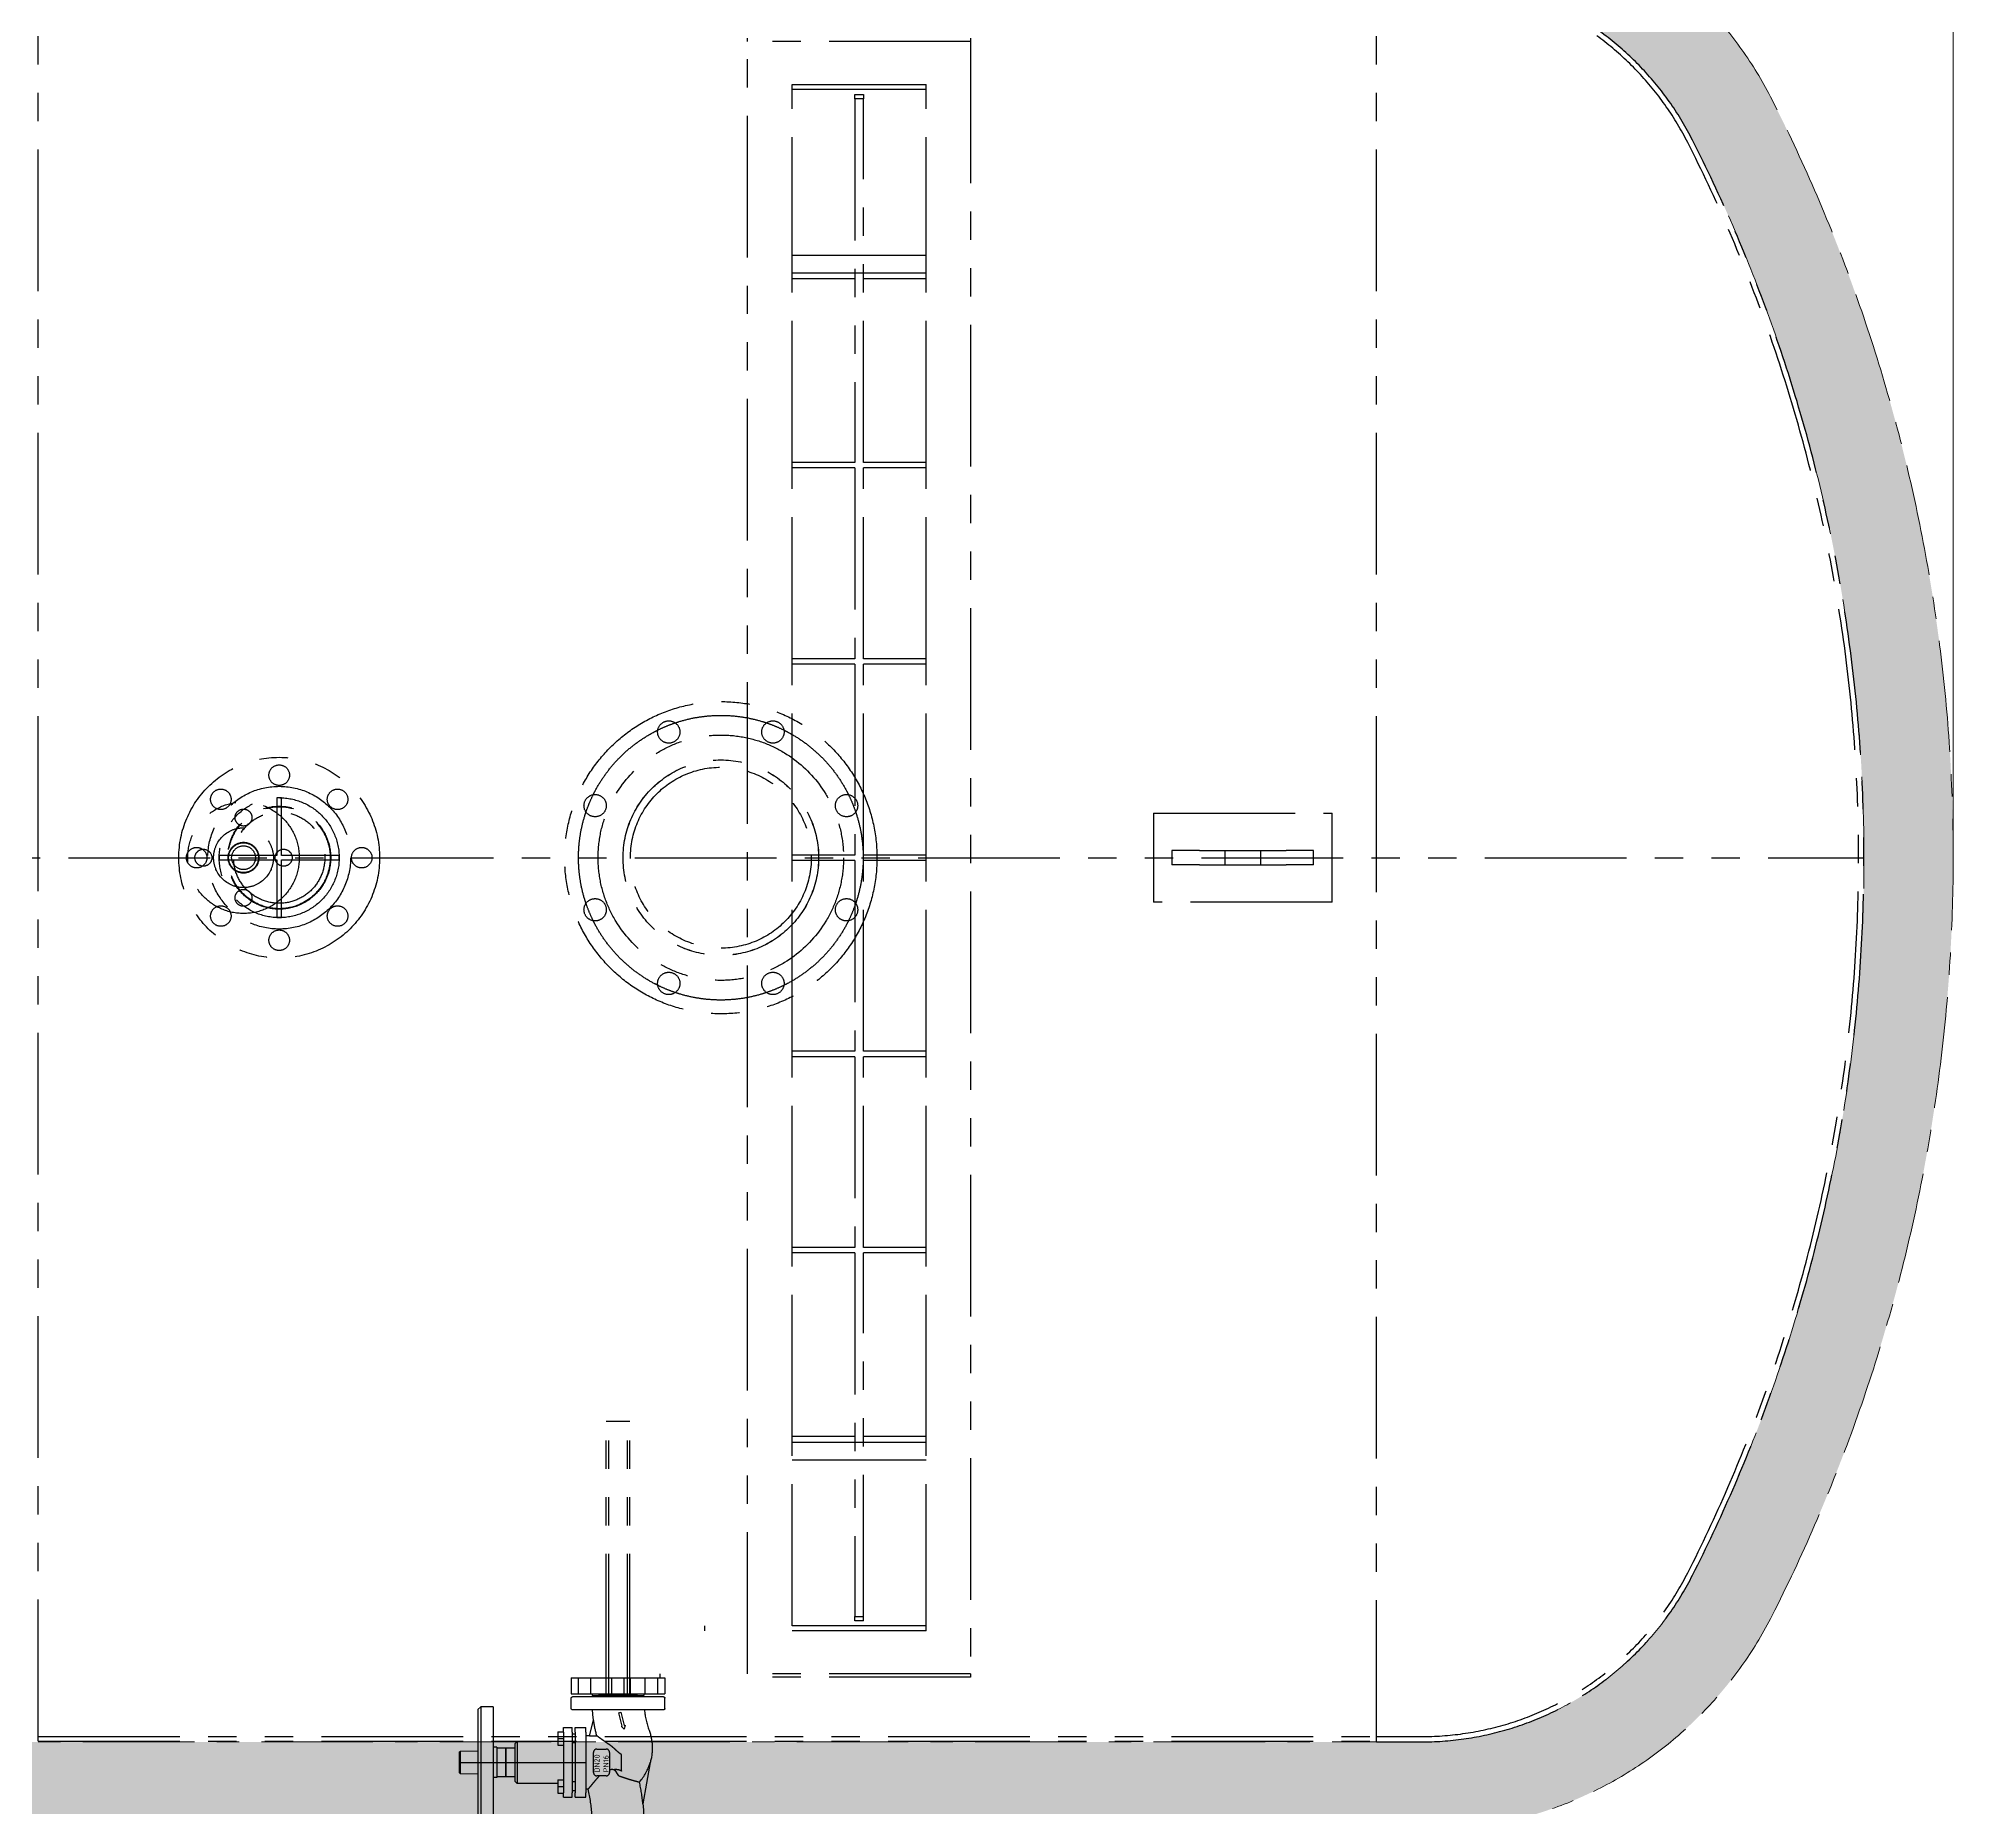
# Model space of a CAD drawing. Header units: millimetres. Extents: x -46397 to 283259, y -8690 to 23983.
# Drawn here: x -18195 to -16048, y 14402 to 16385 of the extents above; entities that cross this region are included whole.
import ezdxf

# ---------------------------------------------------------------- set-up
doc = ezdxf.new("R2010")
doc.units = ezdxf.units.MM
doc.linetypes.add('CENTER', pattern=[2, 1.25, -0.25, 0.25, -0.25])
doc.linetypes.add('PHANTOM', pattern=[63.50000000000001, 31.75, -6.35, 6.35, -6.35, 6.35, -6.35])
doc.layers.get('Defpoints').update_dxf_attribs({"lineweight": 0})
doc.layers.add('DUONGTAM', color=1, linetype='CENTER', lineweight=0)
doc.layers.add('PHANTOM 2', color=8, linetype='Continuous', lineweight=0)
doc.styles.add('GHI CHÚ 1', font='isocp_IV25.ttf', dxfattribs={"width": 0.8})
doc.styles.get("Standard").update_dxf_attribs({"font": 'isocp.shx', "width": 0.8})
doc.dimstyles.new('1-30SCALE', dxfattribs={"dimtxt": 75, "dimasz": 75, "dimexe": 37.5, "dimexo": 30, "dimgap": 30, "dimtad": 1, "dimtoh": 1, "dimdec": 0, "dimdsep": 46, "dimtxsty": 'GHI CHÚ 1', "dimcen": 0.09, "dimclrd": 256, "dimclre": 256, "dimclrt": 2, "dimadec": 0, "dimazin": 0, "dimtfac": 1, "dimtdec": 0, "dimtofl": 0, "dimtmove": 0, "dimatfit": 3, "dimfxl": 1, "dimlwd": 0, "dimlwe": 0, "dimarcsym": 0})

# ---------------------------------------------------------------- blocks, each defined once
blk = doc.blocks.new('BO-2')
at = {"color": 251, "linetype": 'PHANTOM', "ltscale": 5}
for p, q in [((1502.333484612162, -2.335036126484738), (1502.333484612162, 987.6649638732315)), ((3002.333484721807, -2.335036126222803), (3002.333484721807, 988.6649638731292)), ((2297.333484611871, 912.3057013843113), (2297.333484611871, 916.0012195156573)), ((2547.333484611867, 912.3057013843331), (2297.333484611867, 912.3057013843331)), ((2297.333484611867, -916.9757736374254), (2297.333484611867, 912.3057013843331)), ((2547.333484611871, 916.0012195156573), (2547.333484611871, 912.3057013843113)), ((2547.333484611867, 912.3057013843331), (2547.333484611867, -916.9757736374254)), ((2347.333484611874, 858.494215238044), (2347.333484611874, 864.1955601256536)), ((2347.333484500283, 864.1955601256464), (2497.333484611881, 864.1955601256536)), ((2497.333484611874, 858.494215238044), (2497.333484611874, 864.1955601256536)), ((2497.333484723466, 858.494215238044), (2347.333484611867, 858.494215238044)), ((2347.333484611874, 646.3506642324332), (2347.333484611874, 858.4942152380513)), ((2417.33348466767, 852.9581978211259), (2427.33348466767, 852.9581978211259)), ((2417.33348466767, 848.0717448635965), (2417.33348466767, 852.9581978212204)), ((2427.333484667666, 848.0717448601913), (2417.333484667666, 848.0717448601913)), ((2417.333484667666, 848.0717448606133), (2417.333484667666, 440.6649638762078)), ((2427.33348466767, 852.9581978212204), (2427.33348466767, 848.0717448635965)), ((2427.333484667663, 440.6649638762078), (2427.333484667666, 848.0717448606133)), ((2497.333484611874, 646.3506642324332), (2497.333484611874, 858.4942152380513)), ((2497.333484667666, 672.6649638774084), (2347.333484667666, 672.6649638774084)), ((2497.333484723466, 652.6649638774666), (2347.333484611867, 652.6649638774738)), ((2417.333484667673, 646.3506642324332), (2347.333484611867, 646.3506642324332)), ((2347.333484667666, 440.6649638770009), (2347.333484667666, 646.3506642324332)), ((2497.333484723466, 646.350664232426), (2427.333484667673, 646.3506642324332)), ((2497.333484667666, 440.6649638770009), (2497.333484667666, 646.3506642324332)), ((2417.333484667666, 440.6649638770227), (2347.333484611867, 440.6649638770227)), ((2347.333484611878, 434.6649638770155), (2347.333484611878, 440.6649638770227)), ((2347.333484667666, 220.664963876739), (2347.333484667666, 434.664963876819)), ((2417.333484667666, 434.6649638770155), (2347.333484611867, 434.6649638770155)), ((2417.333484667663, 434.6649638762224), (2417.333484667663, 220.6649638767972)), ((2497.333484723466, 440.6649638770155), (2427.333484667666, 440.6649638770227)), ((2427.333484667663, 220.6649638767972), (2427.333484667663, 434.6649638762224)), ((2497.333484723466, 434.6649638770082), (2427.333484667666, 434.6649638770155)), ((2497.333484611871, 434.6649638770155), (2497.333484611871, 440.6649638770227)), ((2497.333484667666, 220.664963876739), (2497.333484667666, 434.664963876819)), ((2417.333484667666, 220.6649638770082), (2347.333484611867, 220.6649638770082)), ((2347.333484611874, 214.6649638770009), (2347.333484611874, 220.6649638770009)), ((2497.333484723466, 220.6649638770009), (2427.333484667666, 220.6649638770082)), ((2497.333484611874, 214.6649638770009), (2497.333484611874, 220.6649638770009)), ((2347.333484667666, 0.6649638778594635), (2347.333484667666, 214.6649638769863)), ((2417.333484667666, 214.6649638770082), (2347.333484611867, 214.6649638770082)), ((2417.333484667663, 214.6649638768117), (2417.333484667659, 0.6649638778521876)), ((2427.333484667659, 0.6649638778521876), (2427.333484667663, 214.6649638768117)), ((2497.333484723466, 214.6649638770009), (2427.333484667666, 214.6649638770082)), ((2497.333484667666, 0.6649638770081765), (2497.333484667666, 214.6649638769863)), ((1769.83348461186, 64.81496387369134), (1769.83348461186, 0.1649638736898851)), ((1774.83348461186, 64.81496387369134), (1769.83348461186, 64.81496387369134)), ((1774.83348461186, 0.1649638736898851), (1774.83348461186, 64.81496387369134)), ((2752.333484611929, 47.66496387376992), (2952.333484611929, 47.66496387376992)), ((2752.333484611929, 47.66496387376992), (2752.333484611929, -52.33503612623008)), ((2952.333484611929, -52.33503612623008), (2952.333484611929, 47.66496387376992)), ((1769.83348461186, 0.1649638736898851), (1705.183484611858, 0.1649638736898851)), ((1705.183484611858, 0.1649638736898851), (1705.183484611858, -4.835036126310115)), ((1839.483484611861, 0.1649638736898851), (1774.83348461186, 0.1649638736898851)), ((1839.483484611861, -4.835036126310115), (1839.483484611861, 0.1649638736898851)), ((2417.333484667666, 0.6649638778521876), (2347.333484611867, 0.6649638778521876)), ((2347.333484611867, -5.335036122140536), (2347.333484611867, 0.6649638778521876)), ((2497.333484723466, 0.6649638778521876), (2427.333484667666, 0.6649638778521876)), ((2497.333484611874, -5.335036122984548), (2497.333484611874, 0.6649638770081765)), ((2803.696851016139, 5.664963873682609), (2772.908699825403, 5.664963873769921)), ((2803.69685101615, 5.664963873682609), (2900.975392713136, 5.664963873682609)), ((2832.333484611929, 5.664963873682609), (2832.333484611929, -10.33503612631739)), ((2872.333484611929, 5.664963873682609), (2872.333484611929, -10.33503612631739)), ((2931.696150817712, 5.664963873769921), (2900.975392713143, 5.664963873682609)), ((-3543.895452415834, -2.335036126492014), (3548.56242174965, -2.335036126199611)), ((1502.333484612161, -992.3350361258586), (1502.333484612162, -2.335036126484738)), ((1705.183484611858, -4.835036126310115), (1769.83348461186, -4.835036126310115)), ((1769.83348461186, -4.835036126310115), (1769.83348461186, -69.48503612631157)), ((1774.83348461186, -4.835036126310115), (1839.483484611861, -4.835036126310115)), ((1774.83348461186, -69.48503612631157), (1774.83348461186, -4.835036126310115)), ((2347.333484667666, -219.3350361221187), (2347.333484667666, -5.335036122140536)), ((2417.333484667666, -5.335036122140536), (2347.333484611867, -5.335036122140536)), ((2417.333484667659, -5.335036122140536), (2417.333484667659, -219.335036122337)), ((2427.333484667659, -219.335036122337), (2427.333484667659, -5.335036122140536)), ((2497.333484723466, -5.335036122140536), (2427.333484667666, -5.335036122140536)), ((2497.333484667666, -219.3350361221187), (2497.333484667666, -5.335036122991824)), ((2803.696851016139, -10.33503612631739), (2772.908699825407, -10.33503612623008)), ((2803.69685101615, -10.33503612631739), (2900.975392713136, -10.33503612631739)), ((2931.696150817709, -10.33503612623008), (2900.975392713143, -10.33503612631739)), ((3002.333484721807, -993.3350361257576), (3002.333484721807, -2.335036126222803)), ((2952.333484611929, -52.33503612623008), (2752.333484611929, -52.33503612623008)), ((1769.83348461186, -69.48503612631157), (1774.83348461186, -69.48503612631157)), ((2417.333484667666, -219.3350361221405), (2347.333484611867, -219.3350361221405)), ((2347.333484611874, -225.3350361221405), (2347.333484611874, -219.3350361221405)), ((2347.333484667666, -439.3350361219514), (2347.333484667666, -225.3350361218713)), ((2417.333484667666, -225.3350361221405), (2347.333484611867, -225.3350361221405)), ((2417.333484667659, -225.3350361223443), (2417.333484667659, -439.3350361229336)), ((2497.333484723466, -219.3350361221405), (2427.333484667666, -219.3350361221405)), ((2427.333484667659, -439.3350361229336), (2427.333484667659, -225.3350361223443)), ((2497.333484723466, -225.3350361221405), (2427.333484667666, -225.3350361221405)), ((2497.333484611874, -225.3350361221405), (2497.333484611874, -219.3350361221405)), ((2497.333484667666, -439.3350361219514), (2497.333484667666, -225.3350361218713)), ((2417.333484667666, -439.3350361221478), (2347.333484611867, -439.3350361221478)), ((2347.333484611874, -445.3350361221551), (2347.333484611874, -439.3350361221478)), ((2347.333484667666, -651.0207364775656), (2347.333484667666, -445.3350361221333)), ((2417.333484667666, -445.3350361221551), (2347.333484611867, -445.3350361221551)), ((2417.333484667659, -445.3350361229627), (2417.333484667655, -852.7418171566046)), ((2497.333484723466, -439.3350361221478), (2427.333484667666, -439.3350361221478)), ((2427.333484667655, -852.7418171566046), (2427.333484667659, -445.3350361229627)), ((2497.333484723466, -445.3350361221551), (2427.333484667666, -445.3350361221551)), ((2497.333484611874, -445.3350361221551), (2497.333484611874, -439.3350361221478)), ((2497.333484667666, -651.0207364775656), (2497.333484667666, -445.3350361221333)), ((2165.475203369439, -634.2158612629014), (2138.877036633268, -634.215861262916)), ((2138.877036633268, -941.3222724095708), (2138.877036633268, -634.215861262916)), ((2138.881650133859, -941.3222724095563), (2138.881650133859, -634.2158612629014)), ((2141.747036633271, -941.3222724095708), (2141.747036633271, -634.215861262916)), ((2141.751650133858, -941.3222724095563), (2141.751650133858, -634.2158612629014)), ((2162.600589868853, -941.3222724095708), (2162.600589868853, -634.215861262916)), ((2162.60520336944, -941.3222724095563), (2162.60520336944, -634.2158612629014)), ((2165.470589868852, -941.3222724095708), (2165.470589868852, -634.215861262916)), ((2165.475203369439, -941.3222724095563), (2165.475203369439, -634.2158612629014)), ((2417.333484667673, -651.0207364775656), (2347.333484611867, -651.0207364775656)), ((2347.333484611874, -863.1642874831837), (2347.333484611874, -651.0207364775656)), ((2347.333484500283, -657.3350361226062), (2497.333484611881, -657.3350361226062)), ((2497.333484723466, -651.0207364775656), (2427.333484667673, -651.0207364775656)), ((2497.333484611874, -863.1642874831837), (2497.333484611874, -651.0207364775656)), ((2347.333484667666, -677.3350361226062), (2497.333484667666, -677.3350361226062)), ((2417.333484667666, -857.6282700904508), (2417.333484667666, -852.7418171536215)), ((2417.333484667666, -852.7418171570266), (2427.333484667666, -852.7418171570266)), ((2427.333484667666, -857.6282700904508), (2417.333484667666, -857.6282700904508)), ((2427.333484667666, -857.6282700904508), (2427.333484667666, -852.7418171536215)), ((2249.333484611874, -868.865632370786), (2249.333484611874, -863.1642874831764)), ((2497.333484723466, -863.1642874831764), (2347.333484611867, -863.1642874831764)), ((2497.333484723466, -868.865632370786), (2347.333484611867, -868.865632370786)), ((2497.333484611874, -868.865632370786), (2497.333484611874, -863.1642874831764)), ((2099.620555556354, -921.3222724095708), (2204.625169056937, -921.3222724095563)), ((2099.62055555635, -921.3222724095708), (2099.62055555635, -939.3222724095708)), ((2099.625169056941, -921.3222724095563), (2099.625169056941, -939.3222724095563)), ((2107.620624181312, -939.3222724095708), (2107.620624181312, -921.3222724095708)), ((2107.625237681899, -939.3222724095563), (2107.625237681899, -921.3222724095563)), ((2121.620624181312, -939.3222724095708), (2121.620624181312, -921.3222724095708)), ((2121.625237681899, -939.3222724095563), (2121.625237681899, -921.3222724095563)), ((2138.37055555635, -921.3222724095708), (2138.37055555635, -941.3222724095708)), ((2138.375169056941, -921.3222724095563), (2138.375169056941, -941.3222724095563)), ((2145.120589868857, -939.3222724095708), (2145.120589868857, -921.3222724095708)), ((2145.125203369447, -939.3222724095563), (2145.125203369447, -921.3222724095563)), ((2159.120589868857, -939.3222724095708), (2159.120589868857, -921.3222724095708)), ((2159.125203369447, -939.3222724095563), (2159.125203369447, -921.3222724095563)), ((2165.87055555635, -921.3222724095708), (2165.87055555635, -941.3222724095708)), ((2165.875169056937, -921.3222724095563), (2165.875169056937, -941.3222724095563)), ((2182.62055555635, -939.3222724095708), (2182.62055555635, -921.3222724095708)), ((2182.625169056941, -939.3222724095563), (2182.625169056941, -921.3222724095563)), ((2196.62055555635, -939.3222724095708), (2196.62055555635, -921.3222724095708)), ((2196.625169056941, -939.3222724095563), (2196.625169056941, -921.3222724095563)), ((2199.333484611867, -920.6712917687641), (2199.333484611867, -916.9757736373963)), ((2204.62055555635, -921.3222724095708), (2204.62055555635, -939.3222724095708)), ((2204.625169056937, -921.3222724095563), (2204.625169056937, -939.3222724095563)), ((2547.333484611867, -916.9757736374254), (2297.333484611867, -916.9757736374254)), ((2547.333484611867, -920.6712917687641), (2297.333484611867, -920.6712917687641)), ((2547.333484611867, -916.9757736373963), (2547.333484611867, -920.6712917687641)), ((2099.620555556354, -939.3222724095708), (2204.625169056937, -939.3222724095563)), ((2123.12055555635, -939.3222724095708), (2123.12055555635, -941.3222724095708)), ((2123.12055555635, -941.3222724095708), (2181.125169056937, -941.3222724095563)), ((2123.125169056941, -939.3222724095563), (2123.125169056941, -941.3222724095563)), ((2181.12055555635, -939.3222724095708), (2181.12055555635, -941.3222724095708)), ((2181.125169056937, -939.3222724095563), (2181.125169056937, -941.3222724095563)), ((1502.333484612161, -987.3350361258586), (3002.333484612227, -987.3350361258595)), ((3002.333484722003, -987.3350361258595), (3052.333484722003, -987.3350361258595)), ((1502.333484612161, -992.3350361258586), (3002.333484612227, -992.3350361258595)), ((3002.333484721807, -993.3350361257576), (3052.333484721807, -993.3350361257576)), ((1974.122990978696, -1016.322577790734), (2116.122990978488, -1016.322334171954))]:
    blk.add_line(p, q, dxfattribs=at)
at = {"color": 251, "linetype": 'PHANTOM', "ltscale": 5, "extrusion": (-0.9999999999985284, -1.715625217247455e-06, 0)}
for p, q in [((2099.622887183186, -955.8223624798588), (2099.622867453496, -944.3223624798761)), ((2203.122864879906, -942.822184912668), (2101.122864880056, -942.8223599064399)), ((2130.222862306576, -941.3223099817483), (2128.722864880016, -942.8223125551845)), ((2174.022862306511, -941.3222348373642), (2130.222862306576, -941.3223099817483)), ((2174.022862306511, -941.3222348373642), (2175.522864879947, -942.8222322639235)), ((2204.622887183032, -955.8221823392109), (2204.622867453342, -944.3221823392282)), ((1995.122889005435, -956.8846010787761), (1998.184943068168, -953.8225365093508)), ((1995.122889005435, -956.8846010787761), (1995.123092951895, -1075.760482446434)), ((2012.122883752064, -953.822512597068), (1998.184943068168, -953.8225365093508)), ((1998.184943068168, -953.8225365093508), (1998.18515752132, -1078.822536509167)), ((2012.122883752064, -953.822512597068), (2012.123098205216, -1078.822512596884)), ((2203.122889756472, -957.3221849126462), (2101.122889756622, -957.322359906419)), ((2152.856413107104, -960.6231482910175), (2155.102189620838, -960.0213901582442)), ((2156.868133992271, -975.5949917159119), (2152.856413107104, -960.6231482910175)), ((2155.102189620838, -960.0213901582442), (2159.113910506005, -974.9932335831368)), ((2084.472932012495, -981.9523884715413), (2090.872932012485, -981.9523774915401)), ((2084.472932012495, -981.9523884715413), (2084.472944879684, -989.4523884715304)), ((2090.87292406914, -977.3223774915482), (2100.872924069125, -977.3223603352958)), ((2090.872932647267, -982.3223774915409), (2090.87292406914, -977.3223774915482)), ((2090.872932647267, -982.3223774915409), (2090.873049309781, -1050.322377491441)), ((2100.872932647252, -982.3223603352885), (2100.872924069125, -977.3223603352958)), ((2100.872932647252, -982.3223603352885), (2100.873049309766, -1050.322360335188)), ((2104.12293630153, -984.4523547595022), (2100.872936301534, -984.4523603352841)), ((2104.122924069122, -977.3223547595139), (2116.122924069104, -977.3223341720109)), ((2104.122932647248, -982.3223547595067), (2104.122924069122, -977.3223547595139)), ((2104.122932647248, -982.3223547595067), (2104.123049309763, -1050.322354759407)), ((2116.12293264723, -982.3223341720036), (2116.122924069104, -977.3223341720109)), ((2116.12293264723, -982.3223341720036), (2116.123049309745, -1050.322334171904)), ((2120.122939509725, -986.3223273094968), (2116.122939509731, -986.3223341719981)), ((2120.122939509725, -986.3223273094968), (2124.739343385906, -969.0935552629239)), ((2120.122939624227, -986.3890682153046), (2120.122939509725, -986.3223273094968)), ((2120.122939624227, -986.3890682153046), (2128.2319465261, -986.389054303288)), ((2155.830022791231, -975.8731546827644), (2156.868133992271, -975.5949917159119)), ((2158.99395247043, -979.0370735057472), (2155.830022791231, -975.8731546827644)), ((2160.152021707045, -974.7150706162815), (2158.99395247043, -979.0370735057472)), ((2159.113910506005, -974.9932335831368), (2160.152021707045, -974.7150706162815)), ((1974.122970891117, -1004.613972120723), (1975.122970861169, -1004.596515340169)), ((1974.122970891117, -1004.613972120723), (1974.123011066275, -1028.031183460746)), ((1975.12296948846, -1003.796393477736), (1995.122968889503, -1003.447257866667)), ((1975.12296948846, -1003.796393477736), (1975.123012468929, -1028.848758672483)), ((2016.122961813005, -999.3225057345003), (2012.122961813011, -999.3225125970016)), ((2016.122961813005, -999.3225057345003), (2016.123020144263, -1033.32250573445)), ((2026.122963528616, -1000.322488578247), (2016.122963528631, -1000.322505734499)), ((2026.122963528616, -1000.322488578247), (2026.123018428623, -1032.3224885782)), ((2026.372972106742, -1005.322488149333), (2026.122972106742, -1005.32248857824)), ((2036.372963528601, -1000.322470993089), (2026.372963528616, -1000.32248814934)), ((2026.372963528616, -1000.32248814934), (2026.373018428623, -1032.322488149294)), ((2036.372954950475, -995.322470993096), (2038.872950661408, -992.8224667040363)), ((2036.372954950475, -995.322470993096), (2036.373027006734, -1037.322470993034)), ((2084.472950661341, -992.8223884715267), (2038.872950661408, -992.8224667040363)), ((2038.872950661408, -992.8224667040363), (2038.873031295793, -1039.822466703967)), ((2084.472944879684, -989.4523884715304), (2090.872944879674, -989.4523774915292)), ((2084.472944879684, -989.4523884715304), (2084.472957746873, -996.9523884715195)), ((2084.472957746873, -996.9523884715195), (2090.872957746863, -996.9523774915183)), ((2104.122953457781, -994.4523547594877), (2100.872953457786, -994.4523603352695)), ((2124.622990978475, -1016.322319589139), (2124.622971677692, -1005.072319589156)), ((2128.372965244092, -1001.322313155566), (2138.830628566911, -1001.322295214136)), ((2142.5806350005, -1005.072288780535), (2142.580654301284, -1016.322288780519)), ((2156.123007582397, -1026.000351421729), (2156.122975949922, -1007.562481331799)), ((1974.123011066275, -1028.031183460746), (1975.12301109622, -1028.048636810049)), ((1975.123012468929, -1028.848758672483), (1995.123013067827, -1029.197825658543)), ((2026.373009850496, -1027.322488149301), (2026.123009850497, -1027.322488578207)), ((2124.623010279259, -1027.572319589123), (2124.622990978475, -1016.322319589139)), ((2142.580654301284, -1016.322288780519), (2142.580673602068, -1027.572288780503)), ((2152.860434570463, -1031.179452025903), (2148.041957283367, -1024.035792109127)), ((2188.122990978381, -1016.322210646938), (2179.937824849017, -1062.743060214941)), ((2188.092941785281, -1016.322210698491), (2188.122990978381, -1016.322210646938)), ((2016.123020144263, -1033.32250573445), (2012.123020144269, -1033.322512596952)), ((2026.123018428623, -1032.3224885782), (2016.123018428638, -1032.322505734452)), ((2036.373018428608, -1032.322470993041), (2026.373018428623, -1032.322488149294)), ((2036.373027006734, -1037.322470993034), (2038.873031295793, -1039.822466703967)), ((2084.473031295726, -1039.822388471458), (2038.873031295793, -1039.822466703967)), ((2084.473024210194, -1035.692388471464), (2090.873024210184, -1035.692377491463)), ((2084.473024210194, -1035.692388471464), (2084.473037077383, -1043.192388471453)), ((2084.473037077383, -1043.192388471453), (2090.873037077374, -1043.192377491452)), ((2084.473037077383, -1043.192388471453), (2084.473049944572, -1050.692388471442)), ((2084.473049944572, -1050.692388471442), (2090.873049944563, -1050.692377491441)), ((2090.873057887908, -1055.322377491433), (2090.873049309781, -1050.322377491441)), ((2104.123028499229, -1038.192354759425), (2100.873028499233, -1038.192360335207)), ((2104.123045655481, -1048.19235475941), (2100.873045655485, -1048.192360335192)), ((2100.873057887893, -1055.322360335181), (2100.873049309766, -1050.322360335188)), ((2104.123057887889, -1055.322354759399), (2104.123049309763, -1050.322354759407)), ((2118.616285553379, -1046.322329894439), (2116.123042447244, -1046.32233417191)), ((2116.123057887871, -1055.322334171896), (2116.123049309745, -1050.322334171904)), ((2138.830680035668, -1031.322295214092), (2128.373016712848, -1031.322313155523)), ((2090.873057887908, -1055.322377491433), (2100.873057887893, -1055.322360335181)), ((2104.123057887889, -1055.322354759399), (2116.123057887871, -1055.322334171896))]:
    blk.add_line(p, q, dxfattribs=at)
at = {"color": 251, "linetype": 'PHANTOM', "ltscale": 5}
for centre, radius in [((2267.333484612063, -2.335036126301475), 175), ((2208.974261176387, 138.5565925816686), 12.5), ((2325.692708047725, 138.5565925816577), 12.5), ((2267.333484612063, -2.335036126301475), 137.5), ((1772.33348461186, -2.335036126310115), 112.5), ((1772.33348461186, 90.16496387368989), 11.5), ((2267.333484612063, -2.335036126301475), 109.6000000000004), ((2267.333484612071, -2.335036126308751), 109.5499999999993), ((2267.333484612071, -2.335036126308751), 101.3699999999993), ((1772.33348461186, -2.335036126310115), 80), ((1706.926107352105, 63.07234113343748), 11.4999999999977), ((1772.33348461186, -2.335036126310115), 67.19652148735253), ((1837.740861871614, 63.07234113344475), 11.5), ((2126.441855904093, 56.02418730937143), 12.5), ((2408.225113320033, 56.02418730937507), 12.5), ((1732.333484612082, -2.335036126230079), 62.5), ((1772.33348461186, -2.335036126310115), 57.70000000000073), ((1772.33348461186, -2.335036126310115), 57.14999999999964), ((1772.33348461186, -2.335036126310115), 51.12999999999964), ((1732.333484612082, 42.66496387376992), 9.5), ((1732.333484612082, -2.335036126230079), 33.5), ((1679.83348461186, -2.335036126310115), 11.49999999999945), ((1687.333484612082, -2.335036126230079), 9.5), ((1732.333484612082, -2.335036126230079), 17.25), ((1732.333484612078, -2.335036126230079), 16.70000000000073), ((1732.333484612078, -2.335036126230079), 13.32000000000073), ((1777.333484612082, -2.335036126230079), 9.5), ((1864.83348461186, -2.335036126310115), 11.5), ((1732.333484612082, -47.33503612623008), 9.5), ((1706.926107352105, -67.74241338607226), 11.50000000000119), ((1837.740861871614, -67.74241338606498), 11.5), ((2126.441855904093, -60.69425956197801), 12.5), ((2408.225113320019, -60.69425956198529), 12.5), ((1772.33348461186, -94.83503612631011), 11.5), ((2208.974261176387, -143.2266648342752), 12.5), ((2325.69270804774, -143.2266648342752), 12.5)]:
    blk.add_circle(centre, radius, dxfattribs=at)
for centre, radius, start, end in [((3052.333484721807, 647.7649638727567), 340.9000000000037, 26.87559407156989, 90), ((3052.333484721807, 647.7649638727639), 334.8999999999958, 26.87559415005733, 90), ((1769.562421749157, -2.335036126222803), 1773.000000000475, 333.1244059284301, 26.87559407156989), ((1769.56242174904, -2.335036126222803), 1779.00000000061, 333.1244059434442, 26.87559405655582), ((3052.333484721807, -652.4350361253923), 334.8999999999958, 270, 333.1244058499427), ((3052.333484721807, -652.4350361253851), 340.900000000004, 270, 333.1244059284301), ((2277.12287260011, -947.3220579563954), 95.99999999999905, 185.9792550943669, 200.0000982980467), ((2128.372971677686, -1005.072313155561), 3.749999999999993, 90.00009829809066, 180.0000982980907), ((2138.830635000506, -1005.07229521413), 3.749999999999996, 9.829809067428556e-05, 90.00009829809066), ((2128.373010279253, -1027.572313155528), 3.749999999999996, 180.0000982980907, 270.0000982980907), ((2138.830673602073, -1027.572295214097), 3.749999999999996, 270.0000982980907, 9.829809067428556e-05), ((2131.940453346162, -1000.164419178908), 58.43095228297895, 319.2117115355397, 343.946909210857), ((1952.12310935687, -1085.322615534388), 170.9999999999984, 3.352641402637979, 13.18357978431352), ((1952.123109356864, -1085.322615534388), 228.9309522829843, 5.660309265219612, 11.84392253634447)]:
    blk.add_arc(centre, radius, start, end, dxfattribs=at)
at = {"color": 251, "linetype": 'PHANTOM', "ltscale": 5, "extrusion": (0, 0, -1)}
for centre, radius, start, end in [((-2101.122867453494, -944.3223599064381), 1.5, 359.9999017019093, 89.99990170190932), ((-2203.122867453344, -944.3221849126662), 1.500000000000014, 89.99990170190932, 179.9999017019093), ((-2101.122887183184, -955.8223599064208), 1.499999999999995, 269.9999017019093, 359.9999017019093), ((-2277.122872600132, -947.3220579563936), 154.0000000000216, 351.8089412982782, 356.2767499796487), ((-2203.122887183034, -955.8221849126489), 1.500000000000007, 179.9999017019093, 269.9999017019093), ((-2277.122872600122, -947.3220579563936), 153.9309522829901, 345.297770270274, 351.8690053048558), ((-2131.940453346162, -1000.164419178908), 58.49999999999999, 159.9999017019533, 196.4056589003283), ((-1952.123109356826, -1085.32261553439), 229.000000000043, 174.2781868990974, 177.4971067343684)]:
    blk.add_arc(centre, radius, start, end, dxfattribs=at)
at = {"color": 251, "linetype": 'PHANTOM', "ltscale": 5, "extrusion": (-1.426872449300796e-15, 2.521628652987296e-16, -1)}
blk.add_ellipse((2533.889680579232, -2.335036126310115), major_axis=(1.251256001391241e-10, -1002.5), ratio=0.2384305537338497, start_param=-1.578776461369208, end_param=-1.56281619222069, dxfattribs=at)
at = {"color": 251, "linetype": 'PHANTOM', "ltscale": 5, "extrusion": (-1.429757394069398e-15, 2.521628652987191e-16, -1)}
blk.add_ellipse((3170.232880780379, -2.335036126310115), major_axis=(1.253450076305465e-10, 1002.5), ratio=0.2379494518479467, start_param=-1.578776461369103, end_param=-1.562816192220585, dxfattribs=at)
at = {"color": 251, "linetype": 'PHANTOM', "ltscale": 5}
for points, knots in [([(2216.159085050756, 148.785390453088), (2217.643629190017, 149.2880195763414), (2219.141387875527, 149.7709055065229), (2225.585568476847, 151.7426740289325), (2230.649304940787, 153.0292994696379), (2240.949800607406, 155.1060863045409), (2246.187101702526, 155.8963889853717), (2256.74598285446, 156.951680864046), (2262.067562498778, 157.21668706235), (2272.703314503524, 157.2132237674073), (2278.022313940164, 156.9447586454903), (2288.571301708354, 155.8839868132259), (2293.801291988922, 155.0916679949355), (2304.083274967772, 153.0134910878683), (2309.135785526698, 151.7274996550645), (2315.553358715217, 149.7619525255127), (2317.037195655139, 149.2833297994353), (2318.507884173378, 148.7853904530916)], [10.44694136082087, 10.44694136082087, 10.44694136082087, 10.44694136082087, 15.05315481594221, 15.05315481594221, 30.10630963188441, 30.10630963188441, 45.15946444782662, 45.15946444782662, 60.21261926376883, 60.21261926376883, 75.26577407971104, 75.26577407971104, 90.31892889565324, 90.31892889565324, 105.3720837115955, 105.3720837115955, 109.9474696012255, 109.9474696012255, 109.9474696012255, 109.9474696012255]), ([(2124.289441249028, 68.33747733083374), (2124.977278784871, 69.72950744352283), (2125.688072572011, 71.11717598115001), (2128.836130388328, 77.04493720556138), (2131.499461603882, 81.52693494647838), (2137.300428508774, 90.26688781836356), (2140.438336092426, 94.52530342056934), (2147.147517922087, 102.734643161994), (2150.718784984645, 106.6855772409858), (2158.236948430858, 114.2086385258904), (2162.18726116389, 117.7841758991513), (2170.399721671674, 124.5042283198732), (2174.661881175984, 127.6487310545476), (2183.413941565464, 133.4637713359612), (2187.904325531214, 136.1345921537745), (2193.855300226729, 139.29706506304), (2195.255827465589, 140.0146884703668), (2196.660971154917, 140.7090072367378)], [853.4434975600013, 853.4434975600013, 853.4434975600013, 853.4434975600013, 858.0188834496328, 858.0188834496328, 873.072038265575, 873.072038265575, 888.1251930815172, 888.1251930815172, 903.1783478974594, 903.1783478974594, 918.2315027134016, 918.2315027134016, 933.2846575293438, 933.2846575293438, 948.337812345286, 948.337812345286, 952.9440258003922, 952.9440258003922, 952.9440258003922, 952.9440258003922]), ([(2318.507884173378, 148.7853904530916), (2321.875670453861, 147.6446930480474), (2325.174330585302, 146.4021766845676), (2331.606909911876, 143.7377148555156), (2334.818004668501, 142.2838037964816), (2338.005998069195, 140.709007236745)], [109.9474696012255, 109.9474696012255, 109.9474696012255, 109.9474696012255, 120.4252385275377, 120.4252385275377, 130.9029389461401, 130.9029389461401, 130.9029389461401, 130.9029389461401]), ([(2338.005998069195, 140.709007236745), (2339.397959712565, 140.021203530107), (2340.785563233047, 139.3104443530342), (2346.713230388035, 136.1624470103693), (2351.195228643002, 133.4991278136354), (2359.935223406654, 127.6981526288096), (2364.193680541488, 124.560224396379), (2372.403113718086, 117.8509769456637), (2376.354099444427, 114.2796649365432), (2383.877247257209, 106.7614092196841), (2387.452820010381, 102.8110485974344), (2394.172916269556, 94.59851042010132), (2397.317427404247, 90.33632127475221), (2403.132456394196, 81.58424133301241), (2405.803257256048, 77.09386807515193), (2408.96566095671, 71.14300170177603), (2409.683246214641, 69.74254611327206), (2410.377527975128, 68.33747733083374)], [130.9029389461401, 130.9029389461401, 130.9029389461401, 130.9029389461401, 135.478049400985, 135.478049400985, 150.5308602744323, 150.5308602744323, 165.5836711478796, 165.5836711478796, 180.6364820213269, 180.6364820213269, 195.6892928947742, 195.6892928947742, 210.7421037682215, 210.7421037682215, 225.7949146416688, 225.7949146416688, 230.4008371907069, 230.4008371907069, 230.4008371907069, 230.4008371907069]), ([(2116.213058032663, 48.83936343499818), (2117.353760458325, 52.20716451339695), (2118.596276966651, 55.50582175992031), (2121.260738401485, 61.93840124981807), (2122.714651602902, 65.14949794393624), (2124.289441249028, 68.33747733083374)], [832.4880282150732, 832.4880282150732, 832.4880282150732, 832.4880282150732, 842.9657286336906, 842.9657286336906, 853.4434975600013, 853.4434975600013, 853.4434975600013, 853.4434975600013]), ([(2410.377527975128, 68.33747733083374), (2411.95187337041, 65.15038996055819), (2413.405846997062, 61.93932760798134), (2416.071081084643, 55.50488332685427), (2417.313530431347, 52.20620475269834), (2418.453911191471, 48.83936343502)], [230.4008371907069, 230.4008371907069, 230.4008371907069, 230.4008371907069, 240.8477255151161, 240.8477255151161, 251.2946141000737, 251.2946141000737, 251.2946141000737, 251.2946141000737]), ([(2116.213058032663, -53.50943568761204), (2115.710455709464, -52.02497068263756), (2115.227593468051, -50.52728963729305), (2113.25585260307, -44.08323456916105), (2111.96922062301, -39.01951978785064), (2109.892411978311, -28.71901827997635), (2109.102094277783, -23.48169028573966), (2108.046778476935, -12.9227232147), (2107.781763433195, -7.601084690185871), (2107.785222667408, 3.034793744193394), (2108.053692527479, 8.353861483038145), (2109.11448402729, 18.90296172096214), (2109.906817612675, 24.13299597041487), (2111.985018286934, 34.41501442602612), (2113.2710185818, 39.46751684984565), (2115.236541955543, 45.88498075989855), (2115.715143180576, 47.3687472527331), (2116.213058032663, 48.83936343499818)], [732.9901299705325, 732.9901299705325, 732.9901299705325, 732.9901299705325, 737.5960525195593, 737.5960525195593, 752.6488633930066, 752.6488633930066, 767.7016742664539, 767.7016742664539, 782.7544851399012, 782.7544851399012, 797.8072960133486, 797.8072960133486, 812.8601068867958, 812.8601068867958, 827.9129177602432, 827.9129177602432, 832.4880282150732, 832.4880282150732, 832.4880282150732, 832.4880282150732]), ([(2418.453911191471, 48.83936343502), (2418.956513861413, 47.35489740584171), (2419.43937641738, 45.85721533241167), (2421.411117737174, 39.41315831262409), (2422.697749760882, 34.34944271997529), (2424.774558308862, 24.04893981802752), (2425.564875869255, 18.81161124147047), (2426.620191277056, 8.252643218335379), (2426.885206068153, 2.931004323991601), (2426.881746274063, -7.704874674932853), (2426.613276106691, -13.02394260193751), (2425.552483979394, -23.57304308118682), (2424.760150073831, -28.80307738395777), (2422.681948765254, -39.08509587103026), (2421.395948156256, -44.13759827228705), (2419.430425320614, -50.55505905269229), (2418.951825030781, -52.03882249728258), (2418.453911191456, -53.50943568764114)], [251.2946141000737, 251.2946141000737, 251.2946141000737, 251.2946141000737, 255.9005400504202, 255.9005400504202, 270.9533545857242, 270.9533545857242, 286.0061691210283, 286.0061691210283, 301.0589836563323, 301.0589836563323, 316.1117981916364, 316.1117981916364, 331.1646127269404, 331.1646127269404, 346.2174272622444, 346.2174272622444, 350.7925293871294, 350.7925293871294, 350.7925293871294, 350.7925293871294]), ([(2124.289441249013, -73.00754958344396), (2122.715095890715, -69.82046228791796), (2121.261122260308, -66.60939994083446), (2118.595888172735, -60.17495565970739), (2117.353438819489, -56.87627708430364), (2116.213058032663, -53.50943568761204)], [712.0963530611466, 712.0963530611466, 712.0963530611466, 712.0963530611466, 722.5432416461119, 722.5432416461119, 732.9901299705325, 732.9901299705325, 732.9901299705325, 732.9901299705325]), ([(2418.453911191456, -53.50943568764114), (2417.313207704392, -56.87723990100631), (2416.070689938613, -60.17590016833628), (2413.406228123233, -66.60847946184867), (2411.952316171686, -69.81957313072917), (2410.377527975143, -73.00754958343305)], [350.7925293871294, 350.7925293871294, 350.7925293871294, 350.7925293871294, 361.2702417975485, 361.2702417975485, 371.7480033175475, 371.7480033175475, 371.7480033175475, 371.7480033175475]), ([(2196.660971154917, -145.3790794893589), (2195.269012343313, -144.6912771821821), (2193.881411639537, -143.9805194992637), (2187.953747078063, -140.832523989096), (2183.471748616947, -138.1692050304423), (2174.731753382468, -132.3682302719185), (2170.47329598356, -129.2303022281862), (2162.263862192631, -122.521055050523), (2158.312876115953, -118.9497431256364), (2150.789727508076, -111.4314874054776), (2147.214154314752, -107.4811267003693), (2140.494057104414, -99.2685881277298), (2137.349545458877, -95.00639866969641), (2131.534515414773, -86.25431781060024), (2128.863714010069, -81.7639439481768), (2125.701309250995, -75.81307587316542), (2124.98372348852, -74.41261933527267), (2124.289441249013, -73.00754958344396)], [612.5984377741161, 612.5984377741161, 612.5984377741161, 612.5984377741161, 617.1735398989836, 617.1735398989836, 632.2263544342877, 632.2263544342877, 647.2791689695918, 647.2791689695918, 662.3319835048958, 662.3319835048958, 677.3847980401998, 677.3847980401998, 692.4376125755039, 692.4376125755039, 707.4904271108079, 707.4904271108079, 712.0963530611466, 712.0963530611466, 712.0963530611466, 712.0963530611466]), ([(2410.377527975143, -73.00754958343305), (2409.689689411476, -74.39958177595463), (2408.978894523316, -75.7872523895071), (2405.830835725486, -81.71501483041493), (2403.16750474376, -86.19701181483242), (2397.366538346592, -94.93696335793493), (2394.228631036778, -99.1953783877193), (2387.519449752246, -107.4047171597499), (2383.948182960783, -111.355650841791), (2376.430020013853, -118.8787114897873), (2372.479707506376, -122.4542486253936), (2364.267247371448, -129.1743007001801), (2360.005088014463, -132.3188033265046), (2351.253027820472, -138.1338434840995), (2346.762643902082, -140.804664286939), (2340.811669136529, -143.9671372442585), (2339.411141830948, -144.6847606871866), (2338.005998069202, -145.3790794893589)], [371.7480033175475, 371.7480033175475, 371.7480033175475, 371.7480033175475, 376.3233970204317, 376.3233970204317, 391.3765522433148, 391.3765522433148, 406.429707466198, 406.429707466198, 421.4828626890812, 421.4828626890812, 436.5360179119644, 436.5360179119644, 451.5891731348476, 451.5891731348476, 466.6423283577308, 466.6423283577308, 471.2485421294236, 471.2485421294236, 471.2485421294236, 471.2485421294236]), ([(2216.159085050727, -153.4554627056946), (2212.791301870056, -152.314766350451), (2209.492644761565, -151.0722512423467), (2203.060065304715, -148.4077898212504), (2199.848967522943, -146.9538775153028), (2196.660971154917, -145.3790794893589)], [591.6429638436865, 591.6429638436865, 591.6429638436865, 591.6429638436865, 602.1207253636795, 602.1207253636795, 612.5984377741161, 612.5984377741161, 612.5984377741161, 612.5984377741161]), ([(2338.005998069202, -145.3790794893589), (2334.81892589663, -146.953417403221), (2331.607864707301, -148.4073917343935), (2325.17338778454, -151.0726393425734), (2321.874709533498, -152.3150873751306), (2318.507884173392, -153.4554627056946)], [471.2485421294236, 471.2485421294236, 471.2485421294236, 471.2485421294236, 481.695483580614, 481.695483580614, 492.1424250318195, 492.1424250318195, 492.1424250318195, 492.1424250318195]), ([(2318.507884173392, -153.4554627056946), (2317.023339957603, -153.9580918548504), (2315.525581199734, -154.4409778070308), (2309.081400514915, -156.4127463449854), (2304.017664095074, -157.6993717627897), (2293.717168654235, -159.7761585470084), (2288.479867739887, -160.5664612002997), (2277.920987096244, -161.6217530599183), (2272.599407779431, -161.8867592667898), (2261.963656578118, -161.8832960691484), (2256.644657613855, -161.6148310362346), (2246.095670916598, -160.5540595039724), (2240.865681234405, -159.7617408968122), (2230.583699554176, -157.683564570319), (2225.531189695525, -156.397573507094), (2219.113614952745, -154.4320262113993), (2217.629775766422, -153.9534027959394), (2216.159085050727, -153.4554627056946)], [492.1424250318195, 492.1424250318195, 492.1424250318195, 492.1424250318195, 496.7486388034972, 496.7486388034972, 511.8017940263804, 511.8017940263804, 526.8549492492635, 526.8549492492635, 541.9081044721468, 541.9081044721468, 556.96125969503, 556.96125969503, 572.0144149179132, 572.0144149179132, 587.0675701407963, 587.0675701407963, 591.6429638436865, 591.6429638436865, 591.6429638436865, 591.6429638436865]), ([(2142.359590614573, -996.3721431031022), (2140.628194790247, -995.230847626101), (2138.970157637629, -994.1048462581625), (2137.007759817923, -992.7434021197491), (2136.621324062486, -992.4737694640103), (2135.867391008047, -991.9450052374782), (2135.499037497077, -991.6852807763748), (2134.421046986887, -990.9215790208996), (2133.738328931148, -990.4329662381119), (2132.775318059614, -989.7383411332362), (2132.464525630416, -989.5132050962088), (2131.865092954768, -989.0773840291936), (2131.57650611817, -988.8667315259604), (2130.758402365394, -988.2676205182638), (2130.27207360823, -987.9087795512391), (2129.641179668567, -987.4412345318328), (2129.44737046752, -987.297209442037), (2129.095273606185, -987.0350553721669), (2128.936447626046, -986.9165232628316), (2128.525043795392, -986.6090570019219), (2128.334748299336, -986.4662295021622), (2128.2319465261, -986.389054303288)], [0.007265271869266295, 0.007265271869266295, 0.007265271869266295, 0.007265271869266295, 0.01419307789434464, 0.01419307789434464, 0.01592502940061422, 0.01592502940061422, 0.0176569809068838, 0.0176569809068838, 0.02112088391942298, 0.02112088391942298, 0.02285283542569256, 0.02285283542569256, 0.02458478693196214, 0.02458478693196214, 0.02804868994450131, 0.02804868994450131, 0.02978064145077089, 0.02978064145077089, 0.03151259295704048, 0.03151259295704048, 0.03497649596957966, 0.03497649596957966, 0.03497649596957966, 0.03497649596957966]), ([(2156.122975949909, -1007.562481331815), (2155.424099144841, -1007.188627179144), (2154.779365092278, -1006.754504150804), (2153.545146468299, -1005.831743926524), (2152.956217562154, -1005.342424153425), (2151.805880696749, -1004.343473998417), (2151.243980478578, -1003.832778279184), (2150.135507848952, -1002.81447519671), (2149.589345405707, -1002.306997943101), (2147.957336931295, -1000.8068919886), (2146.877734132185, -999.8371637390851), (2144.670337642613, -998.0108125131314), (2143.544093359951, -997.1529395026323), (2142.359590614573, -996.3721431031022)], [2.253585799091845e-07, 2.253585799091845e-07, 2.253585799091845e-07, 2.253585799091845e-07, 0.00236270924489961, 0.00236270924489961, 0.004725193131219311, 0.004725193131219311, 0.007087677017539012, 0.007087677017539012, 0.009450160903858713, 0.009450160903858713, 0.01417512867649812, 0.01417512867649812, 0.01890009644913752, 0.01890009644913752, 0.01890009644913752, 0.01890009644913752]), ([(2142.580668381636, -1024.529414847873), (2142.977549981587, -1024.380226448087), (2143.385754826925, -1024.259085571787), (2144.228608847205, -1024.083090747094), (2144.655811492651, -1024.030321430996), (2145.506401014321, -1023.992694981287), (2145.93217138954, -1024.007226139607), (2146.78453291496, -1024.093767982763), (2146.910394484056, -1024.166061735827), (2147.70792995461, -1024.444314100411), (2148.021287080167, -1024.710887580477), (2148.571213442247, -1025.118575497782), (2149.06596088794, -1025.688755926764), (2149.411425209857, -1026.066104290927)], [0.1100910105264757, 0.1100910105264757, 0.1100910105264757, 0.1100910105264757, 0.1113741917996131, 0.1113741917996131, 0.1126573730727505, 0.1126573730727505, 0.1139405543458879, 0.1139405543458879, 0.1152237356190253, 0.1152237356190253, 0.1177900981653001, 0.1177900981653001, 0.1203564607115749, 0.1203564607115749, 0.1203564607115749, 0.1203564607115749]), ([(2148.041957283367, -1024.035792109129), (2148.753114845673, -1024.00196476019), (2149.466212253069, -1023.990112223564), (2150.894295517305, -1024.05339950955), (2151.600176224707, -1024.128774456994), (2152.639769032543, -1024.344188307286), (2152.983085149398, -1024.433094848709), (2153.662172884041, -1024.650769193349), (2153.99613988391, -1024.779318279544), (2154.959989106701, -1025.21633050342), (2155.559768475274, -1025.579100125321), (2156.123007582397, -1026.000351421729)], [0.01587013146235513, 0.01587013146235513, 0.01587013146235513, 0.01587013146235513, 0.01800802178168116, 0.01800802178168116, 0.02014591210100719, 0.02014591210100719, 0.02121485726067021, 0.02121485726067021, 0.02228380242033322, 0.02228380242033322, 0.02442169273965926, 0.02442169273965926, 0.02442169273965926, 0.02442169273965926]), ([(2118.616285439557, -1046.322330037361), (2118.616277618591, -1046.322339857583), (2118.699786582597, -1046.221532051232), (2118.947785026179, -1045.921976905226), (2119.051773393758, -1045.796350449853), (2119.301704889217, -1045.494316130736), (2119.445988166291, -1045.319912914877), (2119.932326988041, -1044.731859095622), (2120.327956801641, -1044.253227539111), (2121.020502458013, -1043.415116085959), (2121.268975581329, -1043.114384385503), (2121.79258334936, -1042.480737643659), (2122.067571461624, -1042.147998699425), (2122.929748366716, -1041.105295076419), (2123.553889733801, -1040.351012756441), (2124.559949668774, -1039.139616846858), (2124.908087800824, -1038.72115048903), (2125.621786476027, -1037.865807897009), (2125.987105512523, -1037.429209674575), (2127.108280635942, -1036.095202302946), (2127.888961797119, -1035.173463654424), (2129.115041813124, -1033.752923639471), (2129.532995341255, -1033.273101768031), (2130.389794533388, -1032.303254242691), (2130.829382657138, -1031.812395044793), (2131.277588268535, -1031.322308172387)], [0.06421127084050231, 0.06421127084050231, 0.06421127084050231, 0.06421127084050231, 0.06850160465427696, 0.06850160465427696, 0.07066738408762918, 0.07066738408762918, 0.0728331635209814, 0.0728331635209814, 0.07716472238768585, 0.07716472238768585, 0.07933050182103807, 0.07933050182103807, 0.08149628125439029, 0.08149628125439029, 0.08582784012109475, 0.08582784012109475, 0.08799361955444696, 0.08799361955444696, 0.09015939898779918, 0.09015939898779918, 0.09449095785450362, 0.09449095785450362, 0.09665673728785584, 0.09665673728785584, 0.09882251672120806, 0.09882251672120806, 0.09882251672120806, 0.09882251672120806]), ([(2152.860434570467, -1031.179452025894), (2153.580741594889, -1031.448084815101), (2154.299554906343, -1031.710138057274), (2155.733233854328, -1032.222067853306), (2156.449458585736, -1032.47240830367), (2158.581856618528, -1033.203380872843), (2159.960028975987, -1033.656724030714), (2162.621393487533, -1034.505126180612), (2163.904689518567, -1034.900167724004), (2165.748776430095, -1035.453050038426), (2166.351843915915, -1035.631236804882), (2167.508208624647, -1035.968742453098), (2168.063847251992, -1036.128778927558), (2169.662475857259, -1036.58431019313), (2170.637610976782, -1036.855407267721), (2171.954901849384, -1037.216064049957), (2172.369664821089, -1037.328573496602), (2173.147441633521, -1037.538079992371), (2173.5065058928, -1037.634012523866), (2174.48399985523, -1037.893725284542), (2175.008391235737, -1038.031007508799), (2175.599970192849, -1038.185143275615), (2175.764506718418, -1038.227832029889), (2175.960230497029, -1038.278522807478), (2176.01697132055, -1038.293198386842), (2176.112039585078, -1038.317769770248), (2176.150558997037, -1038.327715325279), (2176.180198572262, -1038.335365290126)], [0.01012430363072975, 0.01012430363072975, 0.01012430363072975, 0.01012430363072975, 0.01248589170010715, 0.01248589170010715, 0.01484747976948455, 0.01484747976948455, 0.01957065590823936, 0.01957065590823936, 0.02429383204699417, 0.02429383204699417, 0.02665542011637157, 0.02665542011637157, 0.02901700818574898, 0.02901700818574898, 0.03374018432450378, 0.03374018432450378, 0.03610177239388119, 0.03610177239388119, 0.03846336046325859, 0.03846336046325859, 0.04318653660201339, 0.04318653660201339, 0.04554812467139079, 0.04554812467139079, 0.04672891870607948, 0.04672891870607948, 0.04790971274076818, 0.04790971274076818, 0.04790971274076818, 0.04790971274076818])]:
    blk.add_open_spline(points, degree=3, knots=knots, dxfattribs=at)
for points in [[(2196.660971154917, 140.7090072367378), (2199.848043354592, 142.283345164064), (2203.059104544671, 143.7373194933011), (2206.276342978214, 145.0699432858696)], [(2206.276342978214, 145.0699432858696), (2209.493581411749, 146.4025670784199), (2212.792259661925, 147.645015112847), (2216.159085050756, 148.785390453088)]]:
    blk.add_open_spline(points, degree=3, dxfattribs=at)
for s, p in [('DN20', (2131.476501481693, -1027.870705173489)), ('PN16', (2141.501057501481, -1027.522802572651))]:
    blk.add_text(s, height=6, rotation=90.00009829808418, dxfattribs=at).set_placement(p)
blk = doc.blocks.new('*D1637')
at = {"layer": 'Defpoints', "color": 0, "transparency": 16777216}
for p in [(-16048.96359996805, 16993.30314359069), (-23341.4214740192, 15466.64889733562), (-16048.96359996805, 15466.64889733563)]:
    blk.add_point(p, dxfattribs=at)
at = {"layer": 'PHANTOM 2', "linetype": 'Continuous', "lineweight": 0, "transparency": 16777216}
for p, q in [((-23341.4214740192, 15496.64889733562), (-23341.4214740192, 17023.30314359069)), ((-16048.96359996805, 15496.64889733563), (-16048.96359996805, 17023.30314359069)), ((-23251.4214740192, 16993.30314359069), (-16138.96359996805, 16993.30314359069))]:
    blk.add_line(p, q, dxfattribs=at)
at = {"layer": 'PHANTOM 2', "transparency": 16777216}
for points in [[(-23251.4214740192, 17008.30314359069), (-23251.4214740192, 16978.30314359069), (-23341.4214740192, 16993.30314359069)], [(-16138.96359996805, 17008.30314359069), (-16138.96359996805, 16978.30314359069), (-16048.96359996805, 16993.30314359069)]]:
    blk.add_solid(points, dxfattribs=at)
at = {"layer": 'PHANTOM 2', "color": 2, "transparency": 16777216, "insert": (-19695.19253699362, 17072.84086548418), "char_height": 95, "attachment_point": 5, "style": 'GHI CHÚ 1'}
blk.add_mtext('7292', dxfattribs=at)

msp = doc.modelspace()

# ---------------------------------------------------------------- hatches: boundary and pattern name
h = msp.add_hatch()
h.set_pattern_fill('AR-HBONE', color=1, scale=0.3)
h.set_pattern_definition([(45, (0, 17679.12712040497), (0, 43.10522938113193), [91.44, -30.48]), (135, (21.5526, 17700.67972040497), (4.263256414560601e-15, 43.10522938113193), [91.44, -30.48])])
edge = h.paths.add_edge_path()
edge.add_arc((-16645.19253704807, 14816.54889733618), 440.8999999998832, 270, 333.1244059378949)
edge.add_arc((-17927.96359952932, 15466.6488973356), 1878.999999561288, 333.1244059378992, 386.8755940621028)
edge.add_arc((-16645.1925370481, 16116.74889733509), 440.8999999998749, 26.87559406210284, 89.99999999999622)
edge.add_line((-16645.19253704807, 16557.64889733497), (-22745.19253693914, 16557.64889733495))
edge.add_arc((-22745.1925369392, 16116.74889733515), 440.8999999997932, 89.99999999999244, 153.1244059379017)
edge.add_arc((-21462.42147445781, 15466.64889733562), 1878.999999561377, 153.1244059378998, 206.8755940621002)
edge.add_arc((-22745.19253693917, 14816.54889733616), 440.8999999998501, 206.8755940621049, 270.0000000000038)
edge.add_line((-22745.19253693914, 14375.64889733629), (-18542.95520736778, 14375.64889733629))
edge.add_line((-18542.95520736778, 14375.64889733629), (-16645.19253704807, 14375.64889733629))
edge = h.paths.add_edge_path(flags=16)
edge.add_arc((-21462.42147445786, 15466.64889733565), 1778.99999956132, 153.1244059379001, 206.875594062102, ccw=False)
edge.add_arc((-22745.19253693911, 16116.74889733502), 340.8999999999361, 90.00000000000489, 153.1244059378912, ccw=False)
edge.add_line((-22745.19253693914, 16457.64889733495), (-16645.19253704807, 16457.64889733495))
edge.add_arc((-16645.19253704805, 16116.74889733514), 340.899999999805, 26.875594062099026, 90.00000000000489, ccw=False)
edge.add_arc((-17927.96359952941, 15466.64889733559), 1778.999999561374, -26.87559406209931, 26.875594062101413, ccw=False)
edge.add_arc((-16645.19253704802, 14816.5488973361), 340.8999999998056, 269.9999999999902, 333.12440593790194, ccw=False)
edge.add_line((-16645.19253704807, 14475.64889733629), (-22745.19253693914, 14475.64889733629))
edge.add_arc((-22745.19253693914, 14816.54889733615), 340.8999999998623, 206.8755940621037, 270, ccw=False)

# ---------------------------------------------------------------- linework, layer by layer
at = {"layer": 'DUONGTAM', "color": 5, "lineweight": 0, "ltscale": 100}
for points in [[(-16251.91407128057, 16316.05985629978, 0.2826152578026899), (-16645.19253704807, 16557.64889733495), (-22745.19253693914, 16557.64889733495, 0.2826152578026953), (-23138.47100270668, 16316.05985629977, 0.2389308369178763), (-23138.47100270668, 14617.23793837147, 0.2826152578026924), (-22745.19253693914, 14375.64889733629), (-16645.19253704807, 14375.64889733629, 0.2826152578026959), (-16251.91407128054, 14617.23793837147, 0.2389308369178782)], [(-16341.11308823852, 16270.85437683397, 0.2826152578026979), (-16645.19253704807, 16457.64889733495), (-22745.19253693914, 16457.64889733495, 0.2826152578026818), (-23049.27198574872, 16270.85437683396, 0.2389308369178763), (-23049.2719857487, 14662.44341783728, 0.2826152578026784), (-22745.19253693914, 14475.64889733629), (-16645.19253704807, 14475.64889733629, 0.2826152578026827), (-16341.11308823849, 14662.44341783728, 0.2389308369178782)]]:
    msp.add_lwpolyline(points, format="xyb", close=True, dxfattribs=at)

# ---------------------------------------------------------------- block references
msp.add_blockref('BO-2', (-19697.52602160568, 15468.98393346193, -1.499105149170271))

# ---------------------------------------------------------------- dimensions: what is measured, and where the dimension line sits
at = {"layer": 'PHANTOM 2'}
dim = msp.add_linear_dim(base=(-16048.96359996805, 16993.30314359069), p1=(-23341.4214740192, 15466.64889733562), p2=(-16048.96359996805, 15466.64889733563), dimstyle='1-30SCALE', override={"dimtxt": 95, "dimasz": 90, "dimexe": 30, "dimtmove": 1}, dxfattribs=at)
dim.commit()
dim.dimension.update_dxf_attribs({"geometry": '*D1637', "text_midpoint": (-19695.19253699362, 17072.84086548418)})

doc.saveas('drawing.dxf')
